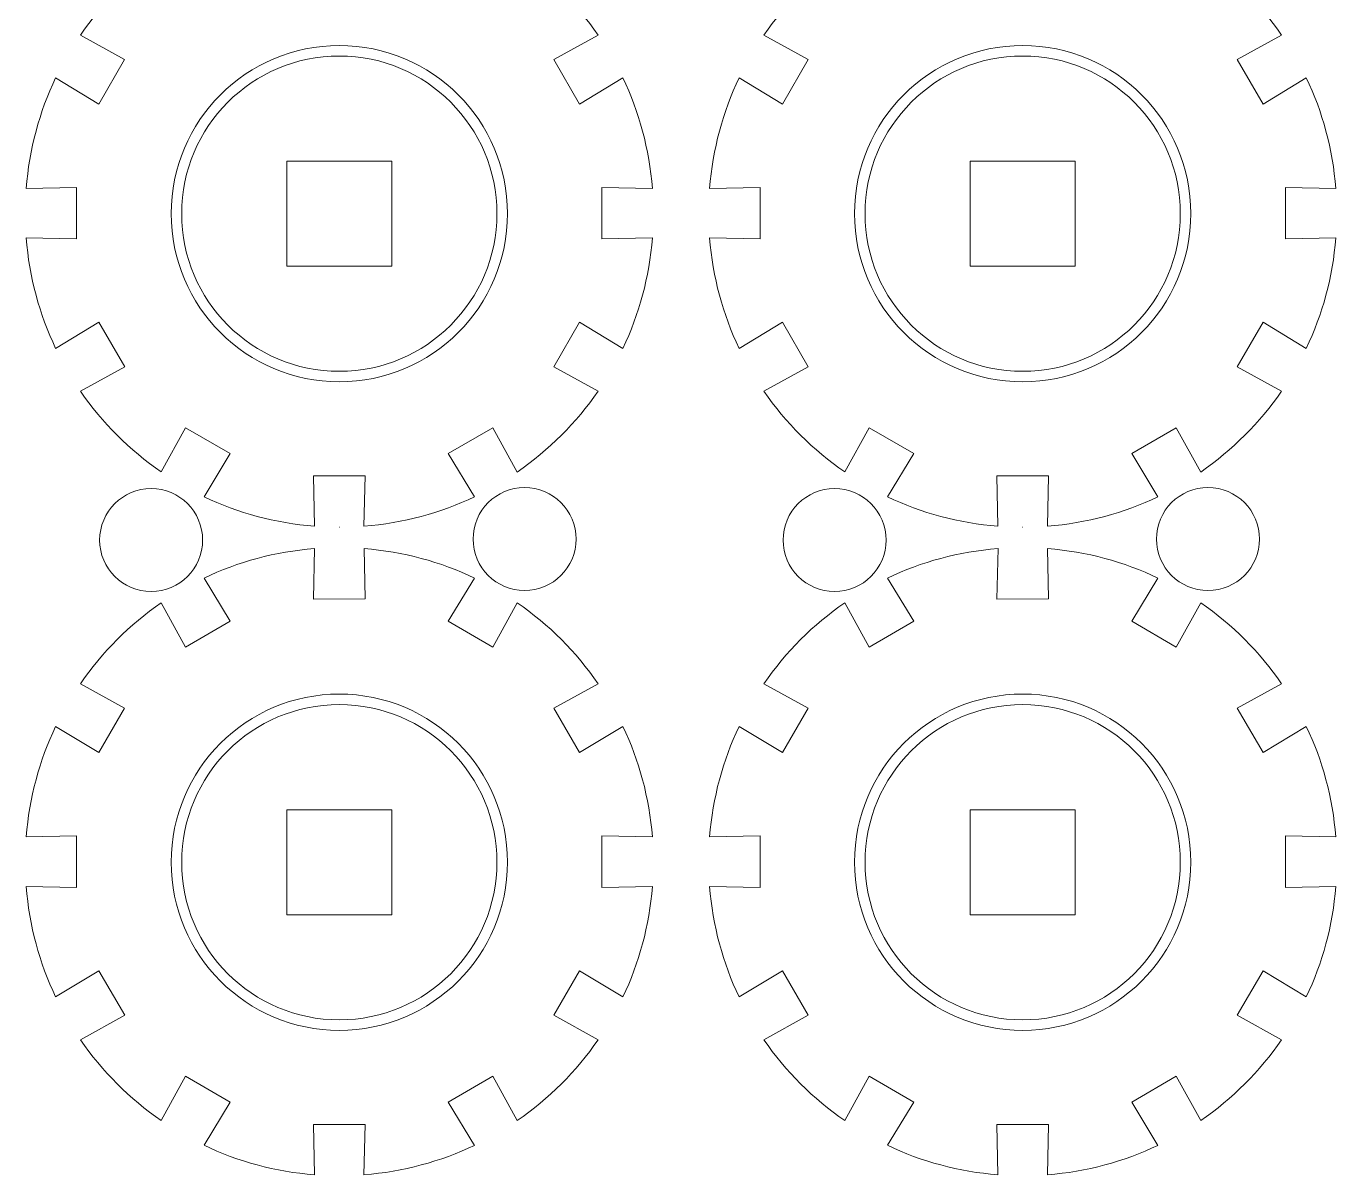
# Model space of a CAD drawing. Header units: centimetres. Extents: x -226 to -75, y 0 to 222.
# Drawn here: x -179.24 to -173.01, y 21.02 to 26.48 of the extents above; entities that cross this region are included whole.
import ezdxf

# ---------------------------------------------------------------- set-up
doc = ezdxf.new("R2010")
doc.units = ezdxf.units.CM
doc.header["$MEASUREMENT"] = 0
doc.layers.add('layer 1', color=7, linetype='Continuous')

msp = doc.modelspace()

# ---------------------------------------------------------------- linework, layer by layer
at = {"layer": 'layer 1', "color": 1, "lineweight": 9}
for points, knots in [([(-178.47789, 24.57186), (-178.47789, 24.57186), (-178.26573, 24.44934), (-178.26573, 24.44934), (-178.26573, 24.44934), (-178.26573, 24.44934), (-178.39033, 24.24346), (-178.39033, 24.24346), (-178.39033, 24.24346), (-178.22893, 24.16642), (-178.05152, 24.1178), (-177.86451, 24.10323), (-177.86451, 24.10323), (-177.86451, 24.10323), (-177.86942, 24.34319), (-177.86942, 24.34319), (-177.86942, 24.34319), (-177.86942, 24.34319), (-177.62441, 24.34319), (-177.62441, 24.34319), (-177.62441, 24.34319), (-177.62441, 24.34319), (-177.62935, 24.10323), (-177.62935, 24.10323), (-177.62935, 24.10323), (-177.44234, 24.1178), (-177.26493, 24.16638), (-177.10357, 24.24343), (-177.10357, 24.24343), (-177.10357, 24.24343), (-177.22807, 24.44938), (-177.22807, 24.44938), (-177.22807, 24.44938), (-177.22807, 24.44938), (-177.01594, 24.5719), (-177.01594, 24.5719), (-177.01594, 24.5719), (-177.01594, 24.5719), (-176.90009, 24.36132), (-176.90009, 24.36132), (-176.90009, 24.36132), (-176.74956, 24.46504), (-176.61907, 24.59557), (-176.51528, 24.74606), (-176.51528, 24.74606), (-176.51528, 24.74606), (-176.72585, 24.86202), (-176.72585, 24.86202), (-176.72585, 24.86202), (-176.72585, 24.86202), (-176.60333, 25.07418), (-176.60333, 25.07418), (-176.60333, 25.07418), (-176.60333, 25.07418), (-176.39738, 24.94955), (-176.39738, 24.94955), (-176.39738, 24.94955), (-176.32037, 25.11091), (-176.27172, 25.28835), (-176.25712, 25.47533), (-176.25712, 25.47533), (-176.25712, 25.47533), (-176.49711, 25.47049), (-176.49711, 25.47049), (-176.49711, 25.47049), (-176.49711, 25.47049), (-176.49711, 25.71546), (-176.49711, 25.71546), (-176.49711, 25.71546), (-176.49711, 25.71546), (-176.25712, 25.71056), (-176.25712, 25.71056), (-176.25712, 25.71056), (-176.27172, 25.89757), (-176.3203, 26.07494), (-176.39738, 26.23634), (-176.39738, 26.23634), (-176.39738, 26.23634), (-176.60326, 26.11177), (-176.60326, 26.11177), (-176.60326, 26.11177), (-176.60326, 26.11177), (-176.72578, 26.32397), (-176.72578, 26.32397), (-176.72578, 26.32397), (-176.72578, 26.32397), (-176.51528, 26.43982), (-176.51528, 26.43982), (-176.51528, 26.43982), (-176.619, 26.59035), (-176.74949, 26.72088), (-176.90002, 26.82456), (-176.90002, 26.82456), (-176.90002, 26.82456), (-177.01594, 26.61413), (-177.01594, 26.61413), (-177.01594, 26.61413), (-177.01594, 26.61413), (-177.22807, 26.73658), (-177.22807, 26.73658), (-177.22807, 26.73658), (-177.22807, 26.73658), (-177.1035, 26.94249), (-177.1035, 26.94249), (-177.1035, 26.94249), (-177.26486, 27.01958), (-177.44231, 27.06819), (-177.62928, 27.08276), (-177.62928, 27.08276), (-177.62928, 27.08276), (-177.62441, 26.84283), (-177.62441, 26.84283), (-177.62441, 26.84283), (-177.62441, 26.84283), (-177.86942, 26.8428), (-177.86942, 26.8428), (-177.86942, 26.8428), (-177.86942, 26.8428), (-177.86444, 27.08276), (-177.86444, 27.08276), (-177.86444, 27.08276), (-178.05145, 27.06819), (-178.22886, 27.01958), (-178.39026, 26.94249), (-178.39026, 26.94249), (-178.39026, 26.94249), (-178.26573, 26.73665), (-178.26573, 26.73665), (-178.26573, 26.73665), (-178.26573, 26.73665), (-178.47789, 26.61413), (-178.47789, 26.61413), (-178.47789, 26.61413), (-178.47789, 26.61413), (-178.59371, 26.8246), (-178.59371, 26.8246), (-178.59371, 26.8246), (-178.74427, 26.72091), (-178.87483, 26.59039), (-178.97852, 26.43982), (-178.97852, 26.43982), (-178.97852, 26.43982), (-178.76812, 26.324), (-178.76812, 26.324), (-178.76812, 26.324), (-178.76812, 26.324), (-178.89053, 26.11181), (-178.89053, 26.11181), (-178.89053, 26.11181), (-178.89053, 26.11181), (-179.09641, 26.23637), (-179.09641, 26.23637), (-179.09641, 26.23637), (-179.17346, 26.07498), (-179.22211, 25.8976), (-179.23664, 25.71059), (-179.23664, 25.71059), (-179.23664, 25.71059), (-178.99672, 25.71546), (-178.99672, 25.71546), (-178.99672, 25.71546), (-178.99672, 25.71546), (-178.99672, 25.47049), (-178.99672, 25.47049), (-178.99672, 25.47049), (-178.99672, 25.47049), (-179.23664, 25.47536), (-179.23664, 25.47536), (-179.23664, 25.47536), (-179.22211, 25.28842), (-179.17346, 25.11098), (-179.09641, 24.94965), (-179.09641, 24.94965), (-179.09641, 24.94965), (-178.89053, 25.07415), (-178.89053, 25.07415), (-178.89053, 25.07415), (-178.89053, 25.07415), (-178.76805, 24.86199), (-178.76805, 24.86199), (-178.76805, 24.86199), (-178.76805, 24.86199), (-178.97852, 24.74613), (-178.97852, 24.74613), (-178.97852, 24.74613), (-178.87483, 24.59564), (-178.74427, 24.46511), (-178.59378, 24.3614), (-178.59378, 24.3614), (-178.59378, 24.3614), (-178.47789, 24.57186), (-178.47789, 24.57186)], [0, 0, 0, 0, 0.0204082, 0.0204082, 0.0204082, 0.0204082, 0.0408163, 0.0408163, 0.0408163, 0.0408163, 0.0612245, 0.0612245, 0.0612245, 0.0612245, 0.0816327, 0.0816327, 0.0816327, 0.0816327, 0.1020408, 0.1020408, 0.1020408, 0.1020408, 0.122449, 0.122449, 0.122449, 0.122449, 0.1428571, 0.1428571, 0.1428571, 0.1428571, 0.1632653, 0.1632653, 0.1632653, 0.1632653, 0.1836735, 0.1836735, 0.1836735, 0.1836735, 0.2040816, 0.2040816, 0.2040816, 0.2040816, 0.2244898, 0.2244898, 0.2244898, 0.2244898, 0.244898, 0.244898, 0.244898, 0.244898, 0.2653061, 0.2653061, 0.2653061, 0.2653061, 0.2857143, 0.2857143, 0.2857143, 0.2857143, 0.3061224, 0.3061224, 0.3061224, 0.3061224, 0.3265306, 0.3265306, 0.3265306, 0.3265306, 0.3469388, 0.3469388, 0.3469388, 0.3469388, 0.3673469, 0.3673469, 0.3673469, 0.3673469, 0.3877551, 0.3877551, 0.3877551, 0.3877551, 0.4081633, 0.4081633, 0.4081633, 0.4081633, 0.4285714, 0.4285714, 0.4285714, 0.4285714, 0.4489796, 0.4489796, 0.4489796, 0.4489796, 0.4693878, 0.4693878, 0.4693878, 0.4693878, 0.4897959, 0.4897959, 0.4897959, 0.4897959, 0.5102041, 0.5102041, 0.5102041, 0.5102041, 0.5306122, 0.5306122, 0.5306122, 0.5306122, 0.5510204, 0.5510204, 0.5510204, 0.5510204, 0.5714286, 0.5714286, 0.5714286, 0.5714286, 0.5918367, 0.5918367, 0.5918367, 0.5918367, 0.6122449, 0.6122449, 0.6122449, 0.6122449, 0.6326531, 0.6326531, 0.6326531, 0.6326531, 0.6530612, 0.6530612, 0.6530612, 0.6530612, 0.6734694, 0.6734694, 0.6734694, 0.6734694, 0.6938776, 0.6938776, 0.6938776, 0.6938776, 0.7142857, 0.7142857, 0.7142857, 0.7142857, 0.7346939, 0.7346939, 0.7346939, 0.7346939, 0.755102, 0.755102, 0.755102, 0.755102, 0.7755102, 0.7755102, 0.7755102, 0.7755102, 0.7959184, 0.7959184, 0.7959184, 0.7959184, 0.8163265, 0.8163265, 0.8163265, 0.8163265, 0.8367347, 0.8367347, 0.8367347, 0.8367347, 0.8571429, 0.8571429, 0.8571429, 0.8571429, 0.877551, 0.877551, 0.877551, 0.877551, 0.8979592, 0.8979592, 0.8979592, 0.8979592, 0.9183673, 0.9183673, 0.9183673, 0.9183673, 0.9387755, 0.9387755, 0.9387755, 0.9387755, 0.9591837, 0.9591837, 0.9591837, 0.9591837, 1, 1, 1, 1]), ([(-175.22606, 24.57186), (-175.22606, 24.57186), (-175.0139, 24.44934), (-175.0139, 24.44934), (-175.0139, 24.44934), (-175.0139, 24.44934), (-175.1385, 24.24346), (-175.1385, 24.24346), (-175.1385, 24.24346), (-174.97711, 24.16642), (-174.7997, 24.1178), (-174.61269, 24.10323), (-174.61269, 24.10323), (-174.61269, 24.10323), (-174.61759, 24.34319), (-174.61759, 24.34319), (-174.61759, 24.34319), (-174.61759, 24.34319), (-174.37259, 24.34319), (-174.37259, 24.34319), (-174.37259, 24.34319), (-174.37259, 24.34319), (-174.37753, 24.10323), (-174.37753, 24.10323), (-174.37753, 24.10323), (-174.19052, 24.1178), (-174.01311, 24.16638), (-173.85175, 24.24343), (-173.85175, 24.24343), (-173.85175, 24.24343), (-173.97624, 24.44938), (-173.97624, 24.44938), (-173.97624, 24.44938), (-173.97624, 24.44938), (-173.76412, 24.5719), (-173.76412, 24.5719), (-173.76412, 24.5719), (-173.76412, 24.5719), (-173.64827, 24.36132), (-173.64827, 24.36132), (-173.64827, 24.36132), (-173.49774, 24.46504), (-173.36724, 24.59557), (-173.26346, 24.74606), (-173.26346, 24.74606), (-173.26346, 24.74606), (-173.47403, 24.86202), (-173.47403, 24.86202), (-173.47403, 24.86202), (-173.47403, 24.86202), (-173.35151, 25.07418), (-173.35151, 25.07418), (-173.35151, 25.07418), (-173.35151, 25.07418), (-173.14556, 24.94955), (-173.14556, 24.94955), (-173.14556, 24.94955), (-173.06855, 25.11091), (-173.0199, 25.28835), (-173.00529, 25.47533), (-173.00529, 25.47533), (-173.00529, 25.47533), (-173.24529, 25.47049), (-173.24529, 25.47049), (-173.24529, 25.47049), (-173.24529, 25.47049), (-173.24529, 25.71546), (-173.24529, 25.71546), (-173.24529, 25.71546), (-173.24529, 25.71546), (-173.00529, 25.71056), (-173.00529, 25.71056), (-173.00529, 25.71056), (-173.0199, 25.89757), (-173.06848, 26.07494), (-173.14556, 26.23634), (-173.14556, 26.23634), (-173.14556, 26.23634), (-173.35144, 26.11177), (-173.35144, 26.11177), (-173.35144, 26.11177), (-173.35144, 26.11177), (-173.47396, 26.32397), (-173.47396, 26.32397), (-173.47396, 26.32397), (-173.47396, 26.32397), (-173.26346, 26.43982), (-173.26346, 26.43982), (-173.26346, 26.43982), (-173.36717, 26.59035), (-173.49766, 26.72088), (-173.64819, 26.82456), (-173.64819, 26.82456), (-173.64819, 26.82456), (-173.76412, 26.61413), (-173.76412, 26.61413), (-173.76412, 26.61413), (-173.76412, 26.61413), (-173.97624, 26.73658), (-173.97624, 26.73658), (-173.97624, 26.73658), (-173.97624, 26.73658), (-173.85168, 26.94249), (-173.85168, 26.94249), (-173.85168, 26.94249), (-174.01304, 27.01958), (-174.19048, 27.06819), (-174.37746, 27.08276), (-174.37746, 27.08276), (-174.37746, 27.08276), (-174.37259, 26.84283), (-174.37259, 26.84283), (-174.37259, 26.84283), (-174.37259, 26.84283), (-174.61759, 26.8428), (-174.61759, 26.8428), (-174.61759, 26.8428), (-174.61759, 26.8428), (-174.61262, 27.08276), (-174.61262, 27.08276), (-174.61262, 27.08276), (-174.79963, 27.06819), (-174.97704, 27.01958), (-175.13843, 26.94249), (-175.13843, 26.94249), (-175.13843, 26.94249), (-175.0139, 26.73665), (-175.0139, 26.73665), (-175.0139, 26.73665), (-175.0139, 26.73665), (-175.22606, 26.61413), (-175.22606, 26.61413), (-175.22606, 26.61413), (-175.22606, 26.61413), (-175.34188, 26.8246), (-175.34188, 26.8246), (-175.34188, 26.8246), (-175.49245, 26.72091), (-175.62301, 26.59039), (-175.72669, 26.43982), (-175.72669, 26.43982), (-175.72669, 26.43982), (-175.51629, 26.324), (-175.51629, 26.324), (-175.51629, 26.324), (-175.51629, 26.324), (-175.63871, 26.11181), (-175.63871, 26.11181), (-175.63871, 26.11181), (-175.63871, 26.11181), (-175.84459, 26.23637), (-175.84459, 26.23637), (-175.84459, 26.23637), (-175.92164, 26.07498), (-175.97028, 25.8976), (-175.98482, 25.71059), (-175.98482, 25.71059), (-175.98482, 25.71059), (-175.74489, 25.71546), (-175.74489, 25.71546), (-175.74489, 25.71546), (-175.74489, 25.71546), (-175.74489, 25.47049), (-175.74489, 25.47049), (-175.74489, 25.47049), (-175.74489, 25.47049), (-175.98482, 25.47536), (-175.98482, 25.47536), (-175.98482, 25.47536), (-175.97028, 25.28842), (-175.92164, 25.11098), (-175.84459, 24.94965), (-175.84459, 24.94965), (-175.84459, 24.94965), (-175.63871, 25.07415), (-175.63871, 25.07415), (-175.63871, 25.07415), (-175.63871, 25.07415), (-175.51622, 24.86199), (-175.51622, 24.86199), (-175.51622, 24.86199), (-175.51622, 24.86199), (-175.72669, 24.74613), (-175.72669, 24.74613), (-175.72669, 24.74613), (-175.62301, 24.59564), (-175.49245, 24.46511), (-175.34195, 24.3614), (-175.34195, 24.3614), (-175.34195, 24.3614), (-175.22606, 24.57186), (-175.22606, 24.57186)], [0, 0, 0, 0, 0.0204082, 0.0204082, 0.0204082, 0.0204082, 0.0408163, 0.0408163, 0.0408163, 0.0408163, 0.0612245, 0.0612245, 0.0612245, 0.0612245, 0.0816327, 0.0816327, 0.0816327, 0.0816327, 0.1020408, 0.1020408, 0.1020408, 0.1020408, 0.122449, 0.122449, 0.122449, 0.122449, 0.1428571, 0.1428571, 0.1428571, 0.1428571, 0.1632653, 0.1632653, 0.1632653, 0.1632653, 0.1836735, 0.1836735, 0.1836735, 0.1836735, 0.2040816, 0.2040816, 0.2040816, 0.2040816, 0.2244898, 0.2244898, 0.2244898, 0.2244898, 0.244898, 0.244898, 0.244898, 0.244898, 0.2653061, 0.2653061, 0.2653061, 0.2653061, 0.2857143, 0.2857143, 0.2857143, 0.2857143, 0.3061224, 0.3061224, 0.3061224, 0.3061224, 0.3265306, 0.3265306, 0.3265306, 0.3265306, 0.3469388, 0.3469388, 0.3469388, 0.3469388, 0.3673469, 0.3673469, 0.3673469, 0.3673469, 0.3877551, 0.3877551, 0.3877551, 0.3877551, 0.4081633, 0.4081633, 0.4081633, 0.4081633, 0.4285714, 0.4285714, 0.4285714, 0.4285714, 0.4489796, 0.4489796, 0.4489796, 0.4489796, 0.4693878, 0.4693878, 0.4693878, 0.4693878, 0.4897959, 0.4897959, 0.4897959, 0.4897959, 0.5102041, 0.5102041, 0.5102041, 0.5102041, 0.5306122, 0.5306122, 0.5306122, 0.5306122, 0.5510204, 0.5510204, 0.5510204, 0.5510204, 0.5714286, 0.5714286, 0.5714286, 0.5714286, 0.5918367, 0.5918367, 0.5918367, 0.5918367, 0.6122449, 0.6122449, 0.6122449, 0.6122449, 0.6326531, 0.6326531, 0.6326531, 0.6326531, 0.6530612, 0.6530612, 0.6530612, 0.6530612, 0.6734694, 0.6734694, 0.6734694, 0.6734694, 0.6938776, 0.6938776, 0.6938776, 0.6938776, 0.7142857, 0.7142857, 0.7142857, 0.7142857, 0.7346939, 0.7346939, 0.7346939, 0.7346939, 0.755102, 0.755102, 0.755102, 0.755102, 0.7755102, 0.7755102, 0.7755102, 0.7755102, 0.7959184, 0.7959184, 0.7959184, 0.7959184, 0.8163265, 0.8163265, 0.8163265, 0.8163265, 0.8367347, 0.8367347, 0.8367347, 0.8367347, 0.8571429, 0.8571429, 0.8571429, 0.8571429, 0.877551, 0.877551, 0.877551, 0.877551, 0.8979592, 0.8979592, 0.8979592, 0.8979592, 0.9183673, 0.9183673, 0.9183673, 0.9183673, 0.9387755, 0.9387755, 0.9387755, 0.9387755, 0.9591837, 0.9591837, 0.9591837, 0.9591837, 1, 1, 1, 1]), ([(-176.94689, 25.59048), (-176.94689, 25.14866), (-177.30503, 24.79048), (-177.74684, 24.79048), (-177.74684, 24.79048), (-178.1887, 24.79048), (-178.54687, 25.14866), (-178.54687, 25.59048), (-178.54687, 25.59048), (-178.54687, 26.0323), (-178.1887, 26.39051), (-177.74684, 26.39051), (-177.74684, 26.39051), (-177.30503, 26.39051), (-176.94689, 26.0323), (-176.94689, 25.59048)], [0, 0, 0, 0, 0.2, 0.2, 0.2, 0.2, 0.4, 0.4, 0.4, 0.4, 0.6, 0.6, 0.6, 0.6, 1, 1, 1, 1]), ([(-173.69506, 25.59048), (-173.69506, 25.14866), (-174.0532, 24.79048), (-174.49502, 24.79048), (-174.49502, 24.79048), (-174.93687, 24.79048), (-175.29505, 25.14866), (-175.29505, 25.59048), (-175.29505, 25.59048), (-175.29505, 26.0323), (-174.93687, 26.39051), (-174.49502, 26.39051), (-174.49502, 26.39051), (-174.0532, 26.39051), (-173.69506, 26.0323), (-173.69506, 25.59048)], [0, 0, 0, 0, 0.2, 0.2, 0.2, 0.2, 0.4, 0.4, 0.4, 0.4, 0.6, 0.6, 0.6, 0.6, 1, 1, 1, 1]), ([(-176.99691, 25.59048), (-176.99691, 26.00467), (-177.33268, 26.34048), (-177.74684, 26.34048), (-177.74684, 26.34048), (-178.16108, 26.34048), (-178.49685, 26.00467), (-178.49685, 25.59048), (-178.49685, 25.59048), (-178.49685, 25.17628), (-178.16108, 24.84047), (-177.74684, 24.84047), (-177.74684, 24.84047), (-177.33268, 24.84047), (-176.99691, 25.17628), (-176.99691, 25.59048)], [0, 0, 0, 0, 0.2, 0.2, 0.2, 0.2, 0.4, 0.4, 0.4, 0.4, 0.6, 0.6, 0.6, 0.6, 1, 1, 1, 1]), ([(-173.74509, 25.59048), (-173.74509, 26.00467), (-174.08086, 26.34048), (-174.49502, 26.34048), (-174.49502, 26.34048), (-174.90925, 26.34048), (-175.24503, 26.00467), (-175.24503, 25.59048), (-175.24503, 25.59048), (-175.24503, 25.17628), (-174.90925, 24.84047), (-174.49502, 24.84047), (-174.49502, 24.84047), (-174.08086, 24.84047), (-173.74509, 25.17628), (-173.74509, 25.59048)], [0, 0, 0, 0, 0.2, 0.2, 0.2, 0.2, 0.4, 0.4, 0.4, 0.4, 0.6, 0.6, 0.6, 0.6, 1, 1, 1, 1]), ([(-178.8871, 24.03763), (-178.8871, 24.17271), (-178.77714, 24.28264), (-178.64202, 24.28264), (-178.64202, 24.28264), (-178.50698, 24.28264), (-178.39705, 24.17271), (-178.39705, 24.03763), (-178.39705, 24.03763), (-178.39705, 23.90255), (-178.50698, 23.79263), (-178.64202, 23.79263), (-178.64202, 23.79263), (-178.77714, 23.79263), (-178.8871, 23.90255), (-178.8871, 24.03763)], [0, 0, 0, 0, 0.2, 0.2, 0.2, 0.2, 0.4, 0.4, 0.4, 0.4, 0.6, 0.6, 0.6, 0.6, 1, 1, 1, 1]), ([(-177.11025, 24.04235), (-177.11025, 24.17743), (-177.00029, 24.28736), (-176.86525, 24.28736), (-176.86525, 24.28736), (-176.73014, 24.28736), (-176.62021, 24.17743), (-176.62021, 24.04235), (-176.62021, 24.04235), (-176.62021, 23.90728), (-176.73014, 23.79735), (-176.86525, 23.79735), (-176.86525, 23.79735), (-177.00029, 23.79735), (-177.11025, 23.90728), (-177.11025, 24.04235)], [0, 0, 0, 0, 0.2, 0.2, 0.2, 0.2, 0.4, 0.4, 0.4, 0.4, 0.6, 0.6, 0.6, 0.6, 1, 1, 1, 1]), ([(-175.63527, 24.03763), (-175.63527, 24.17271), (-175.52531, 24.28264), (-175.3902, 24.28264), (-175.3902, 24.28264), (-175.25515, 24.28264), (-175.14523, 24.17271), (-175.14523, 24.03763), (-175.14523, 24.03763), (-175.14523, 23.90255), (-175.25515, 23.79263), (-175.3902, 23.79263), (-175.3902, 23.79263), (-175.52531, 23.79263), (-175.63527, 23.90255), (-175.63527, 24.03763)], [0, 0, 0, 0, 0.2, 0.2, 0.2, 0.2, 0.4, 0.4, 0.4, 0.4, 0.6, 0.6, 0.6, 0.6, 1, 1, 1, 1]), ([(-173.85843, 24.04235), (-173.85843, 24.17743), (-173.74847, 24.28736), (-173.61343, 24.28736), (-173.61343, 24.28736), (-173.47831, 24.28736), (-173.36839, 24.17743), (-173.36839, 24.04235), (-173.36839, 24.04235), (-173.36839, 23.90728), (-173.47831, 23.79735), (-173.61343, 23.79735), (-173.61343, 23.79735), (-173.74847, 23.79735), (-173.85843, 23.90728), (-173.85843, 24.04235)], [0, 0, 0, 0, 0.2, 0.2, 0.2, 0.2, 0.4, 0.4, 0.4, 0.4, 0.6, 0.6, 0.6, 0.6, 1, 1, 1, 1]), ([(-177.7476, 24.0982), (-177.7476, 24.0982), (-177.74689, 24.0982), (-177.74689, 24.0982), (-177.74689, 24.0982), (-177.74689, 24.0982), (-177.74622, 24.0982), (-177.74622, 24.0982), (-177.74622, 24.0982), (-177.74622, 24.0982), (-177.7476, 24.0982), (-177.7476, 24.0982)], [0, 0, 0, 0, 0.25, 0.25, 0.25, 0.25, 0.5, 0.5, 0.5, 0.5, 1, 1, 1, 1]), ([(-174.49577, 24.0982), (-174.49577, 24.0982), (-174.49507, 24.0982), (-174.49507, 24.0982), (-174.49507, 24.0982), (-174.49507, 24.0982), (-174.4944, 24.0982), (-174.4944, 24.0982), (-174.4944, 24.0982), (-174.4944, 24.0982), (-174.49577, 24.0982), (-174.49577, 24.0982)], [0, 0, 0, 0, 0.25, 0.25, 0.25, 0.25, 0.5, 0.5, 0.5, 0.5, 1, 1, 1, 1]), ([(-178.47789, 21.48616), (-178.47789, 21.48616), (-178.26573, 21.36364), (-178.26573, 21.36364), (-178.26573, 21.36364), (-178.26573, 21.36364), (-178.39033, 21.15776), (-178.39033, 21.15776), (-178.39033, 21.15776), (-178.22893, 21.08071), (-178.05152, 21.0321), (-177.86451, 21.01753), (-177.86451, 21.01753), (-177.86451, 21.01753), (-177.86942, 21.25749), (-177.86942, 21.25749), (-177.86942, 21.25749), (-177.86942, 21.25749), (-177.62441, 21.25749), (-177.62441, 21.25749), (-177.62441, 21.25749), (-177.62441, 21.25749), (-177.62935, 21.01753), (-177.62935, 21.01753), (-177.62935, 21.01753), (-177.44234, 21.0321), (-177.26493, 21.08068), (-177.10357, 21.15773), (-177.10357, 21.15773), (-177.10357, 21.15773), (-177.22807, 21.36368), (-177.22807, 21.36368), (-177.22807, 21.36368), (-177.22807, 21.36368), (-177.01594, 21.4862), (-177.01594, 21.4862), (-177.01594, 21.4862), (-177.01594, 21.4862), (-176.90009, 21.27562), (-176.90009, 21.27562), (-176.90009, 21.27562), (-176.74956, 21.37934), (-176.61907, 21.50987), (-176.51528, 21.66036), (-176.51528, 21.66036), (-176.51528, 21.66036), (-176.72585, 21.77632), (-176.72585, 21.77632), (-176.72585, 21.77632), (-176.72585, 21.77632), (-176.60333, 21.98848), (-176.60333, 21.98848), (-176.60333, 21.98848), (-176.60333, 21.98848), (-176.39738, 21.86385), (-176.39738, 21.86385), (-176.39738, 21.86385), (-176.32037, 22.02521), (-176.27172, 22.20265), (-176.25712, 22.38963), (-176.25712, 22.38963), (-176.25712, 22.38963), (-176.49711, 22.38479), (-176.49711, 22.38479), (-176.49711, 22.38479), (-176.49711, 22.38479), (-176.49711, 22.62976), (-176.49711, 22.62976), (-176.49711, 22.62976), (-176.49711, 22.62976), (-176.25712, 22.62486), (-176.25712, 22.62486), (-176.25712, 22.62486), (-176.27172, 22.81186), (-176.3203, 22.98924), (-176.39738, 23.15064), (-176.39738, 23.15064), (-176.39738, 23.15064), (-176.60326, 23.02607), (-176.60326, 23.02607), (-176.60326, 23.02607), (-176.60326, 23.02607), (-176.72578, 23.23827), (-176.72578, 23.23827), (-176.72578, 23.23827), (-176.72578, 23.23827), (-176.51528, 23.35412), (-176.51528, 23.35412), (-176.51528, 23.35412), (-176.619, 23.50465), (-176.74949, 23.63518), (-176.90002, 23.73886), (-176.90002, 23.73886), (-176.90002, 23.73886), (-177.01594, 23.52843), (-177.01594, 23.52843), (-177.01594, 23.52843), (-177.01594, 23.52843), (-177.22807, 23.65088), (-177.22807, 23.65088), (-177.22807, 23.65088), (-177.22807, 23.65088), (-177.1035, 23.85679), (-177.1035, 23.85679), (-177.1035, 23.85679), (-177.26486, 23.93387), (-177.44231, 23.98249), (-177.62928, 23.99706), (-177.62928, 23.99706), (-177.62928, 23.99706), (-177.62441, 23.75713), (-177.62441, 23.75713), (-177.62441, 23.75713), (-177.62441, 23.75713), (-177.86942, 23.7571), (-177.86942, 23.7571), (-177.86942, 23.7571), (-177.86942, 23.7571), (-177.86444, 23.99706), (-177.86444, 23.99706), (-177.86444, 23.99706), (-178.05145, 23.98249), (-178.22886, 23.93387), (-178.39026, 23.85679), (-178.39026, 23.85679), (-178.39026, 23.85679), (-178.26573, 23.65095), (-178.26573, 23.65095), (-178.26573, 23.65095), (-178.26573, 23.65095), (-178.47789, 23.52843), (-178.47789, 23.52843), (-178.47789, 23.52843), (-178.47789, 23.52843), (-178.59371, 23.73889), (-178.59371, 23.73889), (-178.59371, 23.73889), (-178.74427, 23.63521), (-178.87483, 23.50469), (-178.97852, 23.35412), (-178.97852, 23.35412), (-178.97852, 23.35412), (-178.76812, 23.2383), (-178.76812, 23.2383), (-178.76812, 23.2383), (-178.76812, 23.2383), (-178.89053, 23.02611), (-178.89053, 23.02611), (-178.89053, 23.02611), (-178.89053, 23.02611), (-179.09641, 23.15067), (-179.09641, 23.15067), (-179.09641, 23.15067), (-179.17346, 22.98928), (-179.22211, 22.8119), (-179.23664, 22.62489), (-179.23664, 22.62489), (-179.23664, 22.62489), (-178.99672, 22.62976), (-178.99672, 22.62976), (-178.99672, 22.62976), (-178.99672, 22.62976), (-178.99672, 22.38479), (-178.99672, 22.38479), (-178.99672, 22.38479), (-178.99672, 22.38479), (-179.23664, 22.38966), (-179.23664, 22.38966), (-179.23664, 22.38966), (-179.22211, 22.20272), (-179.17346, 22.02528), (-179.09641, 21.86395), (-179.09641, 21.86395), (-179.09641, 21.86395), (-178.89053, 21.98845), (-178.89053, 21.98845), (-178.89053, 21.98845), (-178.89053, 21.98845), (-178.76805, 21.77629), (-178.76805, 21.77629), (-178.76805, 21.77629), (-178.76805, 21.77629), (-178.97852, 21.66043), (-178.97852, 21.66043), (-178.97852, 21.66043), (-178.87483, 21.50994), (-178.74427, 21.37941), (-178.59378, 21.27569), (-178.59378, 21.27569), (-178.59378, 21.27569), (-178.47789, 21.48616), (-178.47789, 21.48616)], [0, 0, 0, 0, 0.0204082, 0.0204082, 0.0204082, 0.0204082, 0.0408163, 0.0408163, 0.0408163, 0.0408163, 0.0612245, 0.0612245, 0.0612245, 0.0612245, 0.0816327, 0.0816327, 0.0816327, 0.0816327, 0.1020408, 0.1020408, 0.1020408, 0.1020408, 0.122449, 0.122449, 0.122449, 0.122449, 0.1428571, 0.1428571, 0.1428571, 0.1428571, 0.1632653, 0.1632653, 0.1632653, 0.1632653, 0.1836735, 0.1836735, 0.1836735, 0.1836735, 0.2040816, 0.2040816, 0.2040816, 0.2040816, 0.2244898, 0.2244898, 0.2244898, 0.2244898, 0.244898, 0.244898, 0.244898, 0.244898, 0.2653061, 0.2653061, 0.2653061, 0.2653061, 0.2857143, 0.2857143, 0.2857143, 0.2857143, 0.3061224, 0.3061224, 0.3061224, 0.3061224, 0.3265306, 0.3265306, 0.3265306, 0.3265306, 0.3469388, 0.3469388, 0.3469388, 0.3469388, 0.3673469, 0.3673469, 0.3673469, 0.3673469, 0.3877551, 0.3877551, 0.3877551, 0.3877551, 0.4081633, 0.4081633, 0.4081633, 0.4081633, 0.4285714, 0.4285714, 0.4285714, 0.4285714, 0.4489796, 0.4489796, 0.4489796, 0.4489796, 0.4693878, 0.4693878, 0.4693878, 0.4693878, 0.4897959, 0.4897959, 0.4897959, 0.4897959, 0.5102041, 0.5102041, 0.5102041, 0.5102041, 0.5306122, 0.5306122, 0.5306122, 0.5306122, 0.5510204, 0.5510204, 0.5510204, 0.5510204, 0.5714286, 0.5714286, 0.5714286, 0.5714286, 0.5918367, 0.5918367, 0.5918367, 0.5918367, 0.6122449, 0.6122449, 0.6122449, 0.6122449, 0.6326531, 0.6326531, 0.6326531, 0.6326531, 0.6530612, 0.6530612, 0.6530612, 0.6530612, 0.6734694, 0.6734694, 0.6734694, 0.6734694, 0.6938776, 0.6938776, 0.6938776, 0.6938776, 0.7142857, 0.7142857, 0.7142857, 0.7142857, 0.7346939, 0.7346939, 0.7346939, 0.7346939, 0.755102, 0.755102, 0.755102, 0.755102, 0.7755102, 0.7755102, 0.7755102, 0.7755102, 0.7959184, 0.7959184, 0.7959184, 0.7959184, 0.8163265, 0.8163265, 0.8163265, 0.8163265, 0.8367347, 0.8367347, 0.8367347, 0.8367347, 0.8571429, 0.8571429, 0.8571429, 0.8571429, 0.877551, 0.877551, 0.877551, 0.877551, 0.8979592, 0.8979592, 0.8979592, 0.8979592, 0.9183673, 0.9183673, 0.9183673, 0.9183673, 0.9387755, 0.9387755, 0.9387755, 0.9387755, 0.9591837, 0.9591837, 0.9591837, 0.9591837, 1, 1, 1, 1]), ([(-175.22606, 21.48616), (-175.22606, 21.48616), (-175.0139, 21.36364), (-175.0139, 21.36364), (-175.0139, 21.36364), (-175.0139, 21.36364), (-175.1385, 21.15776), (-175.1385, 21.15776), (-175.1385, 21.15776), (-174.97711, 21.08071), (-174.7997, 21.0321), (-174.61269, 21.01753), (-174.61269, 21.01753), (-174.61269, 21.01753), (-174.61759, 21.25749), (-174.61759, 21.25749), (-174.61759, 21.25749), (-174.61759, 21.25749), (-174.37259, 21.25749), (-174.37259, 21.25749), (-174.37259, 21.25749), (-174.37259, 21.25749), (-174.37753, 21.01753), (-174.37753, 21.01753), (-174.37753, 21.01753), (-174.19052, 21.0321), (-174.01311, 21.08068), (-173.85175, 21.15773), (-173.85175, 21.15773), (-173.85175, 21.15773), (-173.97624, 21.36368), (-173.97624, 21.36368), (-173.97624, 21.36368), (-173.97624, 21.36368), (-173.76412, 21.4862), (-173.76412, 21.4862), (-173.76412, 21.4862), (-173.76412, 21.4862), (-173.64827, 21.27562), (-173.64827, 21.27562), (-173.64827, 21.27562), (-173.49774, 21.37934), (-173.36724, 21.50987), (-173.26346, 21.66036), (-173.26346, 21.66036), (-173.26346, 21.66036), (-173.47403, 21.77632), (-173.47403, 21.77632), (-173.47403, 21.77632), (-173.47403, 21.77632), (-173.35151, 21.98848), (-173.35151, 21.98848), (-173.35151, 21.98848), (-173.35151, 21.98848), (-173.14556, 21.86385), (-173.14556, 21.86385), (-173.14556, 21.86385), (-173.06855, 22.02521), (-173.0199, 22.20265), (-173.00529, 22.38963), (-173.00529, 22.38963), (-173.00529, 22.38963), (-173.24529, 22.38479), (-173.24529, 22.38479), (-173.24529, 22.38479), (-173.24529, 22.38479), (-173.24529, 22.62976), (-173.24529, 22.62976), (-173.24529, 22.62976), (-173.24529, 22.62976), (-173.00529, 22.62486), (-173.00529, 22.62486), (-173.00529, 22.62486), (-173.0199, 22.81186), (-173.06848, 22.98924), (-173.14556, 23.15064), (-173.14556, 23.15064), (-173.14556, 23.15064), (-173.35144, 23.02607), (-173.35144, 23.02607), (-173.35144, 23.02607), (-173.35144, 23.02607), (-173.47396, 23.23827), (-173.47396, 23.23827), (-173.47396, 23.23827), (-173.47396, 23.23827), (-173.26346, 23.35412), (-173.26346, 23.35412), (-173.26346, 23.35412), (-173.36717, 23.50465), (-173.49766, 23.63518), (-173.64819, 23.73886), (-173.64819, 23.73886), (-173.64819, 23.73886), (-173.76412, 23.52843), (-173.76412, 23.52843), (-173.76412, 23.52843), (-173.76412, 23.52843), (-173.97624, 23.65088), (-173.97624, 23.65088), (-173.97624, 23.65088), (-173.97624, 23.65088), (-173.85168, 23.85679), (-173.85168, 23.85679), (-173.85168, 23.85679), (-174.01304, 23.93387), (-174.19048, 23.98249), (-174.37746, 23.99706), (-174.37746, 23.99706), (-174.37746, 23.99706), (-174.37259, 23.75713), (-174.37259, 23.75713), (-174.37259, 23.75713), (-174.37259, 23.75713), (-174.61759, 23.7571), (-174.61759, 23.7571), (-174.61759, 23.7571), (-174.61759, 23.7571), (-174.61262, 23.99706), (-174.61262, 23.99706), (-174.61262, 23.99706), (-174.79963, 23.98249), (-174.97704, 23.93387), (-175.13843, 23.85679), (-175.13843, 23.85679), (-175.13843, 23.85679), (-175.0139, 23.65095), (-175.0139, 23.65095), (-175.0139, 23.65095), (-175.0139, 23.65095), (-175.22606, 23.52843), (-175.22606, 23.52843), (-175.22606, 23.52843), (-175.22606, 23.52843), (-175.34188, 23.73889), (-175.34188, 23.73889), (-175.34188, 23.73889), (-175.49245, 23.63521), (-175.62301, 23.50469), (-175.72669, 23.35412), (-175.72669, 23.35412), (-175.72669, 23.35412), (-175.51629, 23.2383), (-175.51629, 23.2383), (-175.51629, 23.2383), (-175.51629, 23.2383), (-175.63871, 23.02611), (-175.63871, 23.02611), (-175.63871, 23.02611), (-175.63871, 23.02611), (-175.84459, 23.15067), (-175.84459, 23.15067), (-175.84459, 23.15067), (-175.92164, 22.98928), (-175.97028, 22.8119), (-175.98482, 22.62489), (-175.98482, 22.62489), (-175.98482, 22.62489), (-175.74489, 22.62976), (-175.74489, 22.62976), (-175.74489, 22.62976), (-175.74489, 22.62976), (-175.74489, 22.38479), (-175.74489, 22.38479), (-175.74489, 22.38479), (-175.74489, 22.38479), (-175.98482, 22.38966), (-175.98482, 22.38966), (-175.98482, 22.38966), (-175.97028, 22.20272), (-175.92164, 22.02528), (-175.84459, 21.86395), (-175.84459, 21.86395), (-175.84459, 21.86395), (-175.63871, 21.98845), (-175.63871, 21.98845), (-175.63871, 21.98845), (-175.63871, 21.98845), (-175.51622, 21.77629), (-175.51622, 21.77629), (-175.51622, 21.77629), (-175.51622, 21.77629), (-175.72669, 21.66043), (-175.72669, 21.66043), (-175.72669, 21.66043), (-175.62301, 21.50994), (-175.49245, 21.37941), (-175.34195, 21.27569), (-175.34195, 21.27569), (-175.34195, 21.27569), (-175.22606, 21.48616), (-175.22606, 21.48616)], [0, 0, 0, 0, 0.0204082, 0.0204082, 0.0204082, 0.0204082, 0.0408163, 0.0408163, 0.0408163, 0.0408163, 0.0612245, 0.0612245, 0.0612245, 0.0612245, 0.0816327, 0.0816327, 0.0816327, 0.0816327, 0.1020408, 0.1020408, 0.1020408, 0.1020408, 0.122449, 0.122449, 0.122449, 0.122449, 0.1428571, 0.1428571, 0.1428571, 0.1428571, 0.1632653, 0.1632653, 0.1632653, 0.1632653, 0.1836735, 0.1836735, 0.1836735, 0.1836735, 0.2040816, 0.2040816, 0.2040816, 0.2040816, 0.2244898, 0.2244898, 0.2244898, 0.2244898, 0.244898, 0.244898, 0.244898, 0.244898, 0.2653061, 0.2653061, 0.2653061, 0.2653061, 0.2857143, 0.2857143, 0.2857143, 0.2857143, 0.3061224, 0.3061224, 0.3061224, 0.3061224, 0.3265306, 0.3265306, 0.3265306, 0.3265306, 0.3469388, 0.3469388, 0.3469388, 0.3469388, 0.3673469, 0.3673469, 0.3673469, 0.3673469, 0.3877551, 0.3877551, 0.3877551, 0.3877551, 0.4081633, 0.4081633, 0.4081633, 0.4081633, 0.4285714, 0.4285714, 0.4285714, 0.4285714, 0.4489796, 0.4489796, 0.4489796, 0.4489796, 0.4693878, 0.4693878, 0.4693878, 0.4693878, 0.4897959, 0.4897959, 0.4897959, 0.4897959, 0.5102041, 0.5102041, 0.5102041, 0.5102041, 0.5306122, 0.5306122, 0.5306122, 0.5306122, 0.5510204, 0.5510204, 0.5510204, 0.5510204, 0.5714286, 0.5714286, 0.5714286, 0.5714286, 0.5918367, 0.5918367, 0.5918367, 0.5918367, 0.6122449, 0.6122449, 0.6122449, 0.6122449, 0.6326531, 0.6326531, 0.6326531, 0.6326531, 0.6530612, 0.6530612, 0.6530612, 0.6530612, 0.6734694, 0.6734694, 0.6734694, 0.6734694, 0.6938776, 0.6938776, 0.6938776, 0.6938776, 0.7142857, 0.7142857, 0.7142857, 0.7142857, 0.7346939, 0.7346939, 0.7346939, 0.7346939, 0.755102, 0.755102, 0.755102, 0.755102, 0.7755102, 0.7755102, 0.7755102, 0.7755102, 0.7959184, 0.7959184, 0.7959184, 0.7959184, 0.8163265, 0.8163265, 0.8163265, 0.8163265, 0.8367347, 0.8367347, 0.8367347, 0.8367347, 0.8571429, 0.8571429, 0.8571429, 0.8571429, 0.877551, 0.877551, 0.877551, 0.877551, 0.8979592, 0.8979592, 0.8979592, 0.8979592, 0.9183673, 0.9183673, 0.9183673, 0.9183673, 0.9387755, 0.9387755, 0.9387755, 0.9387755, 0.9591837, 0.9591837, 0.9591837, 0.9591837, 1, 1, 1, 1]), ([(-176.94689, 22.50477), (-176.94689, 22.06295), (-177.30503, 21.70474), (-177.74684, 21.70474), (-177.74684, 21.70474), (-178.1887, 21.70474), (-178.54687, 22.06295), (-178.54687, 22.50477), (-178.54687, 22.50477), (-178.54687, 22.94659), (-178.1887, 23.30477), (-177.74684, 23.30477), (-177.74684, 23.30477), (-177.30503, 23.30477), (-176.94689, 22.94659), (-176.94689, 22.50477)], [0, 0, 0, 0, 0.2, 0.2, 0.2, 0.2, 0.4, 0.4, 0.4, 0.4, 0.6, 0.6, 0.6, 0.6, 1, 1, 1, 1]), ([(-176.99691, 22.50477), (-176.99691, 22.91897), (-177.33268, 23.25478), (-177.74684, 23.25478), (-177.74684, 23.25478), (-178.16108, 23.25478), (-178.49685, 22.91897), (-178.49685, 22.50477), (-178.49685, 22.50477), (-178.49685, 22.09054), (-178.16108, 21.75477), (-177.74684, 21.75477), (-177.74684, 21.75477), (-177.33268, 21.75477), (-176.99691, 22.09054), (-176.99691, 22.50477)], [0, 0, 0, 0, 0.2, 0.2, 0.2, 0.2, 0.4, 0.4, 0.4, 0.4, 0.6, 0.6, 0.6, 0.6, 1, 1, 1, 1]), ([(-173.69506, 22.50477), (-173.69506, 22.06295), (-174.0532, 21.70474), (-174.49502, 21.70474), (-174.49502, 21.70474), (-174.93687, 21.70474), (-175.29505, 22.06295), (-175.29505, 22.50477), (-175.29505, 22.50477), (-175.29505, 22.94659), (-174.93687, 23.30477), (-174.49502, 23.30477), (-174.49502, 23.30477), (-174.0532, 23.30477), (-173.69506, 22.94659), (-173.69506, 22.50477)], [0, 0, 0, 0, 0.2, 0.2, 0.2, 0.2, 0.4, 0.4, 0.4, 0.4, 0.6, 0.6, 0.6, 0.6, 1, 1, 1, 1]), ([(-173.74509, 22.50477), (-173.74509, 22.91897), (-174.08086, 23.25478), (-174.49502, 23.25478), (-174.49502, 23.25478), (-174.90925, 23.25478), (-175.24503, 22.91897), (-175.24503, 22.50477), (-175.24503, 22.50477), (-175.24503, 22.09054), (-174.90925, 21.75477), (-174.49502, 21.75477), (-174.49502, 21.75477), (-174.08086, 21.75477), (-173.74509, 22.09054), (-173.74509, 22.50477)], [0, 0, 0, 0, 0.2, 0.2, 0.2, 0.2, 0.4, 0.4, 0.4, 0.4, 0.6, 0.6, 0.6, 0.6, 1, 1, 1, 1])]:
    msp.add_open_spline(points, degree=3, knots=knots, dxfattribs=at)
for points in [[(-177.99688, 25.84049), (-177.99688, 25.84049), (-177.49686, 25.84049), (-177.49686, 25.84049)], [(-177.99688, 25.34047), (-177.99688, 25.34047), (-177.99688, 25.84049), (-177.99688, 25.84049)], [(-177.49686, 25.84049), (-177.49686, 25.84049), (-177.49686, 25.34046), (-177.49686, 25.34046)], [(-174.74506, 25.84049), (-174.74506, 25.84049), (-174.24503, 25.84049), (-174.24503, 25.84049)], [(-174.74506, 25.34047), (-174.74506, 25.34047), (-174.74506, 25.84049), (-174.74506, 25.84049)], [(-174.24504, 25.84049), (-174.24504, 25.84049), (-174.24504, 25.34046), (-174.24504, 25.34046)], [(-177.49686, 25.34047), (-177.49686, 25.34047), (-177.99689, 25.34047), (-177.99689, 25.34047)], [(-174.24504, 25.34047), (-174.24504, 25.34047), (-174.74507, 25.34047), (-174.74507, 25.34047)], [(-177.99688, 22.75475), (-177.99688, 22.75475), (-177.49686, 22.75475), (-177.49686, 22.75475)], [(-177.99688, 22.25476), (-177.99688, 22.25476), (-177.99688, 22.75475), (-177.99688, 22.75475)], [(-177.49686, 22.75475), (-177.49686, 22.75475), (-177.49686, 22.25476), (-177.49686, 22.25476)], [(-174.74506, 22.75475), (-174.74506, 22.75475), (-174.24503, 22.75475), (-174.24503, 22.75475)], [(-174.74506, 22.25476), (-174.74506, 22.25476), (-174.74506, 22.75475), (-174.74506, 22.75475)], [(-174.24504, 22.75475), (-174.24504, 22.75475), (-174.24504, 22.25476), (-174.24504, 22.25476)], [(-177.49686, 22.25476), (-177.49686, 22.25476), (-177.99689, 22.25476), (-177.99689, 22.25476)], [(-174.24504, 22.25476), (-174.24504, 22.25476), (-174.74507, 22.25476), (-174.74507, 22.25476)]]:
    msp.add_open_spline(points, degree=3, dxfattribs=at)

doc.saveas('drawing.dxf')
